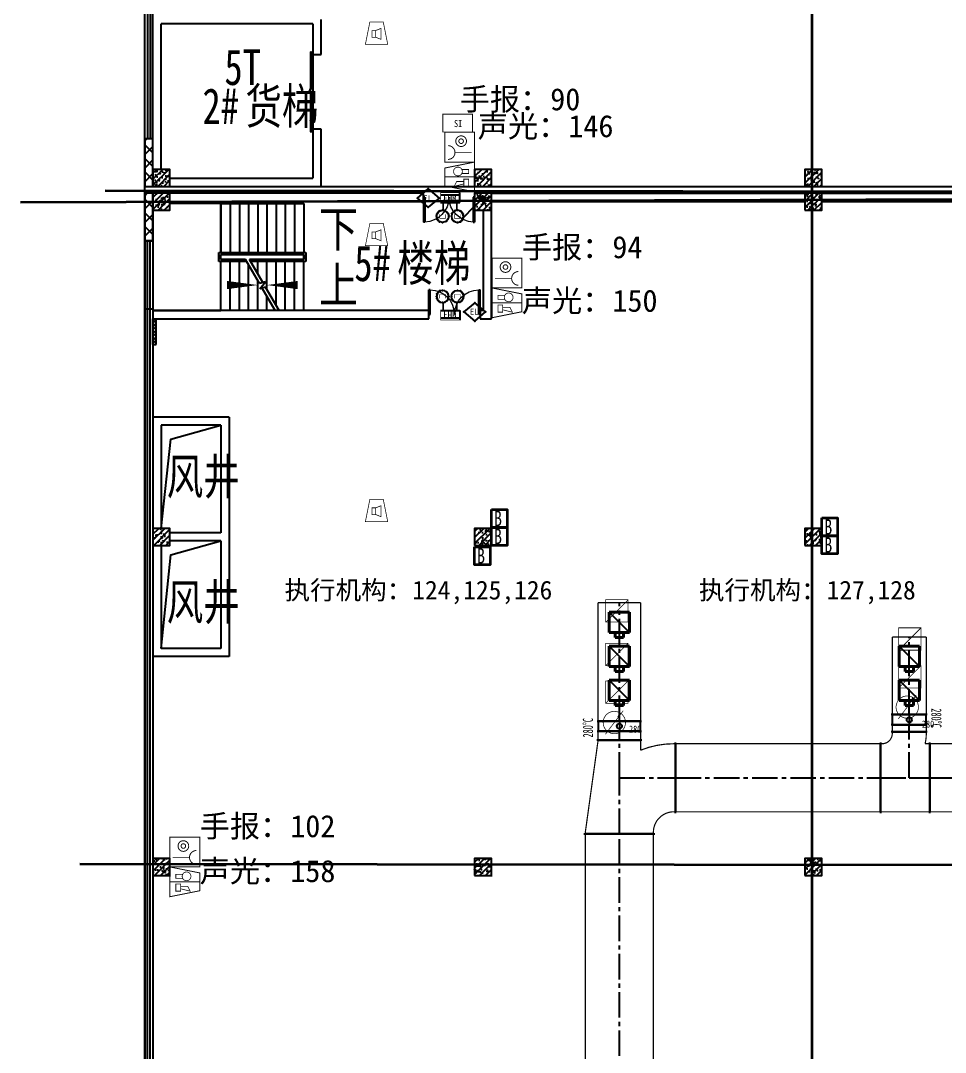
# Model space of a CAD drawing. Header units: millimetres. Extents: x -633009578 to 5705885, y -633235091 to 2571734.
# Drawn here: x 3530833 to 3558003, y 1898451 to 1928770 of the extents above; entities that cross this region are included whole.
import ezdxf
from ezdxf.enums import TextEntityAlignment as Align

# ---------------------------------------------------------------- set-up
doc = ezdxf.new("R2010")
doc.units = ezdxf.units.MM
doc.header["$LTSCALE"] = 1000
doc.header["$MEASUREMENT"] = 0
doc.linetypes.add('CENTER2', pattern=[1.125, 0.75, -0.125, 0.125, -0.125])
doc.layers.get('0').update_dxf_attribs({"color": 9})
for name, color, linetype in [('000000000000电气', 7, 'Continuous'), ('A-COLUM(柱)', 255, 'Continuous'), ('A-DOOR(门）', 4, 'Continuous'), ('A-F-AREA(计算)', 5, 'Continuous'), ('A-FLOR(看线)', 8, 'Continuous'), ('A-HATH(填充)', 8, 'Continuous'), ('A-OTHER(其它)', 192, 'Continuous'), ('A-STAR(楼梯)', 51, 'Continuous'), ('A-TEXT(房间)', 243, 'Continuous'), ('A-WALL(墙)', 255, 'Continuous'), ('A-WINDOW（窗）', 4, 'Continuous'), ('DIM_SYMB', 3, 'Continuous'), ('DUCT-排烟中心线', 5, 'CENTER2'), ('DUCT-排烟法兰', 4, 'Continuous'), ('DUCT-排烟管', 2, 'Continuous'), ('DUCT-排烟管端线', 4, 'Continuous'), ('DUCT-排烟阀门', 7, 'Continuous'), ('DUCT-排风风口', 7, 'Continuous'), ('HVAC-water Dim-SF', 241, 'Continuous'), ('PUB_TEXT', 7, 'Continuous'), ('TEL_TEXT', 7, 'Continuous'), ('WALL', 9, 'Continuous'), ('电-弱电平面-箭头', 3, 'Continuous'), ('设备-安防', 3, 'Continuous'), ('设备-消防', 3, 'Continuous')]:
    doc.layers.add(name, color=color, linetype=linetype)
doc.styles.add('_TCH', font='simhei.ttf', dxfattribs={"width": 0.75, "bigfont": 'hztxt.shx'})
doc.styles.add('_TCH_DIM', font='simhei.ttf', dxfattribs={"width": 0.8, "bigfont": 'hztxt.shx'})
doc.styles.add('_TEL_DIM', font='simhei.ttf', dxfattribs={"height": 3.5, "bigfont": 'HZTXT'})
doc.styles.add('_THVAC_DIM', font='simhei.ttf', dxfattribs={"width": 0.8, "height": 3.5, "bigfont": 'HZTXT'})
doc.styles.add('IDQSTYLE', font='simhei.ttf', dxfattribs={"width": 0.707, "bigfont": 'hztxt.shx'})
doc.styles.add('SF', font='simhei.ttf', dxfattribs={"width": 0.75, "bigfont": '@@@hztxt.shx'})
doc.styles.get("Standard").update_dxf_attribs({"font": 'simhei.ttf', "bigfont": 'hztxt.shx'})
doc.styles.add('宋', font='simhei.ttf', dxfattribs={"width": 0.8})
doc.styles.add('宋体', font='simhei.ttf')
pattern_1 = [(45, (1102421.475196039, 677977.5160347573), (-200.0002033111466, 200.0002033111467), []), (135, (1102421.475196039, 677977.5160347573), (-200.0002033111467, -200.0002033111466), [])]

# ---------------------------------------------------------------- blocks, each defined once
blk = doc.blocks.new('HC001303')
at = {"color": 0, "linetype": 'Continuous'}
blk.add_line((1.147673841419251, 1.538953517481514), (1.735401947549264, 2.599742189978989), dxfattribs=at)
at = {"color": 0, "linetype": 'Continuous', "const_width": 0.2}
blk.add_lwpolyline([(2.673745217742495e-14, -3.125, 0.1989123673796571), (2.209708691207992, -2.209708691207937, 0.1989123673796571), (3.125000000000028, -4.323120637516818e-16, 0.1989123673796568), (2.209708691207993, 2.209708691207993, 0.1989123673796569), (2.841876514387939e-14, 3.125, 0.1989123673796569), (-2.209708691207936, 2.209708691207994, 0.1989123673796568), (-3.124999999999972, 2.10353517373855e-15, 0.1989123673796572), (-2.209708691207937, -2.209708691207936, 0.1989123673796571)], format="xyb", close=True, dxfattribs=at)
blk.add_lwpolyline([(-2.500110713345594, -3.281016827298258), (2.47847216535268, 3.297393019579605)], dxfattribs=at)
at = {"color": 0, "style": 'IDQSTYLE', "width": 0.7}
for tag, p in [('280', (4.109408226946883, -2.854615367737885)), ('PSFHATT', (5.125000010000028, -3.281016827298258))]:
    blk.add_attdef(tag, p, '', height=2, dxfattribs=at)
blk = doc.blocks.new('HC001298')
at = {"color": 0, "linetype": 'Continuous', "const_width": 0.2}
blk.add_lwpolyline([(-3.125, 3.125), (3.125, 3.125), (3.125, -3.125), (-3.125, -3.125)], close=True, dxfattribs=at)
blk.add_lwpolyline([(-3.125, -3.125), (3.125, 3.125)], dxfattribs=at)
at = {"color": 0, "style": 'IDQSTYLE', "width": 0.7}
blk.add_attdef('PSFHATT', (5.125, -3.125), '', height=2.5, dxfattribs=at)
blk = doc.blocks.new('HC001213')
at = {"color": 0, "linetype": 'Continuous', "const_width": 0.2}
blk.add_lwpolyline([(-1.875, 3.125), (1.875, 3.125), (3.125, -3.125), (-3.125, -3.125)], close=True, dxfattribs=at)
for points in [[(-1.293653517016746, 0.7382802506738564), (-0.243653517016746, 0.7382802506738564), (-0.243653517016746, -1.136719749326144), (-1.293653517016746, -1.136719749326144), (-1.293653517016746, 0.7382802506738564)], [(-0.243653517016746, 0.7382802506738564), (1.231346482983254, 1.338280250673856), (1.231346482983254, -1.736719749326144), (-0.243653517016746, -1.136719749326144)]]:
    blk.add_lwpolyline(points, dxfattribs=at)
at = {"color": 0, "style": 'IDQSTYLE', "width": 0.7}
blk.add_attdef('PSFHATT', (5.125, -3.125), '', height=2.5, dxfattribs=at)
blk = doc.blocks.new('HC001212')
at = {"color": 0, "linetype": 'Continuous', "const_width": 0.2}
blk.add_lwpolyline([(-1.875, 3.125), (1.875, 3.125), (3.125, -3.125), (-3.125, -3.125)], close=True, dxfattribs=at)
at = {"color": 0, "linetype": 'Continuous'}
for points, const_width in [([(0, 3.125), (0, -3.125)], 0.2), ([(-1.459485991813081, -0.8805239327332393), (-1.95948599181308, 1.119476067266761), (-0.9594859918130805, 0.619476067266761), (-0.9594859918130805, -0.8805239327332393)], 0.16), ([(-1.959485991813081, -1.880523932733239), (-1.95948599181308, -0.8805239327332393), (-0.4594859918130805, -0.8805239327332393), (-0.4594859918130805, -1.880523932733239), (-1.959485991813081, -1.880523932733239)], 0.16), ([(0.7290485194275803, -0.380523932733239), (0.7290485194281489, -1.880523932733239), (1.569048519428149, -1.880523932733239), (1.569048519430491, -0.380523932733239)], 0.16)]:
    blk.add_lwpolyline(points, dxfattribs=dict(at, const_width=const_width))
at = {"color": 0, "linetype": 'Continuous', "const_width": 0.16}
blk.add_lwpolyline([(1.799048519428144, -0.2905239327332435, 0.1989123673796631), (2.068287334970649, 0.3594760672667566, 0.1989123673796631), (1.799048519428145, 1.009476067266757, 0.1989123673796404), (1.149048519428189, 1.278714882809276, 0.1989123673796654), (0.4990485194281443, 1.009476067266757, 0.198912367379653), (0.2298097038856248, 0.3594760672667572, 0.1989123673796529), (0.4990485194281444, -0.2905239327332433, 0.1989123673796571), (1.14904851942816, -0.5597627482757622, 0.1989123673796488)], format="xyb", close=True, dxfattribs=at)
at = {"color": 0, "style": 'IDQSTYLE', "width": 0.7}
blk.add_attdef('PSFHATT', (5.125, -3.125), '', height=2.5, dxfattribs=at)
blk = doc.blocks.new('HC001208')
at = {"color": 0, "linetype": 'Continuous', "const_width": 0.2}
blk.add_lwpolyline([(-3.125, 3.125), (3.125, 3.125), (3.125, -3.125), (-3.125, -3.125)], close=True, dxfattribs=at)
blk.add_lwpolyline([(-2.560875308812533, 2.421549273106315, 0.198912367379651), (-2.13910907372117, 1.40331550819771, 0.1989123673796632), (-1.120875308812534, 0.9815492731063138, 0.1989123673796561), (-0.1026415439039181, 1.403315508197666, 0.1989123673796525), (0.3191246911874668, 2.421549273106313)], format="xyb", dxfattribs=at)
at = {"color": 0, "linetype": 'Continuous', "const_width": 0.128}
blk.add_lwpolyline([(-1.120875308812544, 0.9815492731063138), (-1.120875308812535, -2.518826738720627)], dxfattribs=at)
at = {"color": 0, "linetype": 'Continuous', "const_width": 0.2}
for points in [[(2.383210274305692, -0.3093507400644881, 0.9999999999999997), (0.1432102743056918, -0.3093507400644877, 0.9999999999999999)], [(0.7832102743056915, -0.3093507400644884, 0.9999999999999994), (1.743210274305692, -0.3093507400644881, 0.9999999999999994)]]:
    blk.add_lwpolyline(points, format="xyb", close=True, dxfattribs=at)
at = {"color": 0, "style": 'IDQSTYLE', "width": 0.7}
blk.add_attdef('PSFHATT', (5.125, -3.125), '', height=2.5, dxfattribs=at)
blk = doc.blocks.new('HC001180')
at = {"color": 0, "linetype": 'Continuous', "const_width": 0.2}
blk.add_lwpolyline([(-3.125, 1.875000000000028), (3.125, 1.875000000000028), (3.125, -1.874999999999972), (-3.125, -1.874999999999972)], close=True, dxfattribs=at)
at = {"color": 0, "style": 'IDQSTYLE', "width": 0.7}
for tag, p in [('SI', (-0.7698887372055268, -0.8480397754184743)), ('PSFHATT', (5.125, -1.874999999999972))]:
    blk.add_attdef(tag, p, '', height=1.5, dxfattribs=at)
blk = doc.blocks.new('A$C18BE6784')
at = {"color": 3}
for p, q in [((9.966180517105386, 207.7662279362848), (523.9618938427884, 207.7662279362848)), ((9.966180517105386, 10.07556907826802), (523.9618938427884, 10.07556907826802)), ((523.9618938427884, 10.07556907826802), (523.9618938427884, 267.0734257409931))]:
    blk.add_line(p, q, dxfattribs=at)
at = {"color": 3, "const_width": 19.76906588580314}
blk.add_lwpolyline([(9.966180517105386, 267.0734257409931), (9.966180517105386, 10.07556907826802), (523.9618938427884, 10.07556907826802), (523.9618938427884, 267.0734257409931), (9.966180517105386, 267.0734257409931), (9.966180517105386, 10.07556907826802)], dxfattribs=at)
at = {"layer": 'TEL_TEXT', "style": '宋'}
blk.add_text('FHM', height=174.3631611127561, dxfattribs=at).set_placement((76.73028432228602, 37.78400701103965))
blk = doc.blocks.new('$equip_U$00000071(蒋轩)')
at = {"const_width": 0.040000000000008}
blk.add_lwpolyline([(-0.5, 0, -1), (0.5, 0, -1), (-0.5, 0, -1.4631756610552)], format="xyb", dxfattribs=at)
at = {"linetype": 'Continuous', "const_width": 0.041666666666675}
for points in [[(-0.25, -0.1666666666715173), (-0.25, 0.1666666666715173)], [(0.25, -0.1666666666715173), (0.25, 0.1666666666715173)], [(-0.25, -0.1666666666715173), (0.25, -0.1666666666715173)]]:
    blk.add_lwpolyline(points, dxfattribs=at)
blk.add_circle((0, 0), 0.5000000000001146)
blk.add_point((0, -0.5))
at = {"color": 7, "style": '_TEL_DIM', "flags": 1}
for tag in ['REMARK', 'A']:
    blk.add_attdef(tag, text='', height=1.666666666667e-05, dxfattribs=at).set_placement((0, 0), align=Align.MIDDLE_CENTER)
blk = doc.blocks.new('$equip_U$00000073(LR-JS03)')
at = {"xscale": 1.008, "yscale": 1.008, "zscale": 1.008}
blk.add_blockref('$equip_U$00000071(蒋轩)', (0, 0), dxfattribs=at)
at = {"color": 7, "style": '_TEL_DIM', "flags": 1}
for tag in ['REMARK', 'A']:
    blk.add_attdef(tag, text='', height=2e-05, dxfattribs=at).set_placement((0, 0), align=Align.MIDDLE_CENTER)
blk = doc.blocks.new('$equip_U$00000082(LR-JS03)')
blk.add_blockref('$equip_U$00000073(LR-JS03)', (0, 0))
at = {"color": 7, "style": '_TEL_DIM', "flags": 1}
for tag in ['REMARK', 'A']:
    blk.add_attdef(tag, text='', height=2e-05, dxfattribs=at).set_placement((0, 0), align=Align.MIDDLE_CENTER)
blk = doc.blocks.new('$equip_U$00000090(LR-JS03)')
for p in [(-0.5040000000153668, 0), (0, 0.5040000000008149), (0.5039999999571592, 0), (0, -0.5040000000008149)]:
    blk.add_point(p)
blk.add_blockref('$equip_U$00000082(LR-JS03)', (0, 0))
at = {"color": 7, "style": '_TEL_DIM', "flags": 1}
for tag in ['REMARK', 'A']:
    blk.add_attdef(tag, text='', height=2e-05, dxfattribs=at).set_placement((0, 0), align=Align.MIDDLE_CENTER)
blk = doc.blocks.new('$equip_U$00000099(LR-JS03)')
at = {"linetype": 'Continuous', "ltscale": 0.7, "xscale": 0.6, "yscale": 0.6, "zscale": 0.6}
blk.add_blockref('$equip_U$00000090(LR-JS03)', (0, 0), dxfattribs=at)
at = {"color": 7, "linetype": 'Continuous', "style": '_TEL_DIM', "flags": 1}
for tag in ['REMARK', 'A']:
    blk.add_attdef(tag, text='', height=2e-05, dxfattribs=at).set_placement((0, 0), align=Align.MIDDLE_CENTER)
blk = doc.blocks.new('$equip_U$00000101(LR-JS03)')
at = {"linetype": 'Continuous', "ltscale": 0.7}
for p in [(-0.3023999999277294, 0), (-0.2900179410353303, 0.1034561744891107), (-0.2358388293068856, 0.1892770628328435), (-0.1658388294745237, 0.2592770627816208), (-0.1194070677738637, 0.277826766425278), (0, 0.302399999985937), (0.1048157138284296, 0.2836537081166171), (0.2132320802193135, 0.2144244387745857), (0.2832320802845061, 0.1444244387676008), (0.30240000016056, 0), (-0.2917371464427561, -0.1356171146035194), (-0.2217371466103941, -0.2056171146105044), (-0.1517371465452015, -0.2756171146174893), (0, -0.3024000000441447), (0.1854639847297221, -0.2388490536250174), (0.2639371012337506, -0.1475905369734392)]:
    blk.add_point(p, dxfattribs=at)
blk.add_blockref('$equip_U$00000099(LR-JS03)', (0, 0), dxfattribs=at)
at = {"color": 7, "linetype": 'Continuous', "style": '_TEL_DIM', "flags": 1}
for tag in ['REMARK', 'A']:
    blk.add_attdef(tag, text='', height=2e-05, dxfattribs=at).set_placement((0, 0), align=Align.MIDDLE_CENTER)
blk = doc.blocks.new('$equip_U$00000102(LR-JS03)')
for p in [(-0.3931199999933597, 0), (0, 0.3931199999997261), (0.3931200000224635, 0), (0, -0.3931200000006356)]:
    blk.add_point(p)
at = {"xscale": 1.3, "yscale": 1.3, "zscale": 1.3}
blk.add_blockref('$equip_U$00000101(LR-JS03)', (0, 0), dxfattribs=at)
at = {"color": 7, "style": '_TEL_DIM', "flags": 1}
for tag in ['REMARK', 'A']:
    blk.add_attdef(tag, text='', height=2e-05, dxfattribs=at).set_placement((0, 0), align=Align.MIDDLE_CENTER)
blk = doc.blocks.new('FHHHM')
at = {"layer": '设备-消防', "const_width": 35.58431859444}
for points in [[(-400.2762537132949, -420.9812156084226), (-400.2762537132949, -229.5319353532395)], [(-75.17435393342748, -420.9812156084226), (-75.17435393342748, -229.5319353532395)]]:
    blk.add_lwpolyline(points, dxfattribs=at)
at = {"layer": '设备-消防'}
for name, p, xscale, yscale, zscale in [('A$C18BE6784', (-471.5657044585096, -240.3660831669113), 0.9, 0.9, 0.9), ('$equip_U$00000102(LR-JS03)', (-414.3943202504888, -564.8034442435601), 367.6065970498603, 367.6065970498603, 367.6065970498603)]:
    blk.add_blockref(name, p, dxfattribs=dict(at, xscale=xscale, yscale=yscale, zscale=zscale))
at = {"layer": '设备-消防', "xscale": -367.6065970498603, "yscale": 367.606597049965, "zscale": 367.6065970500075, "rotation": 359.9999999999998}
blk.add_blockref('$equip_U$00000102(LR-JS03)', (-61.05628739541862, -564.8034442435601), dxfattribs=at)
blk = doc.blocks.new('*X126')
at = {"color": 0, "linetype": 'Continuous'}
for p, q in [((192.590110055903, 446.7242872143482), (193.9264208598343, 448.0605980182795)), ((192.6512440212146, 447.2096852483717), (193.4410228258108, 447.9994640529679)), ((192.666080612941, 446.3759937026742), (194.2747143715083, 447.9846274612416)), ((192.8122309321682, 446.0978799531896), (194.552828120993, 447.8384771420143)), ((193.0126674313866, 445.874052383696), (194.7766556904866, 447.6380406427959)), ((193.2651240367983, 445.7022449203958), (194.9484631537868, 447.3855840373842)), ((193.5780466605768, 445.5909034754624), (195.0598045987202, 447.0726614136058)), ((193.9838870800477, 445.5724798262212), (195.0782282479613, 446.6668209941349))]:
    blk.add_line(p, q, dxfattribs=at)
blk = doc.blocks.new('HC001447')
at = {"color": 0, "linetype": 'Continuous'}
blk.add_line((-5.469508829517324, -5.531426259851287), (-2.364015929042509, -2.356448738054951), dxfattribs=at)
blk.add_lwpolyline([(-2.364015929042509, -2.356448738054951, 0.8, 0, 0), (-0.4121164681388194, -0.4698776614111466, 0, 0, 0)], format="xyseb", dxfattribs=at)
blk.add_circle((0, 0), 0.625, dxfattribs=at)
at = {"color": 0, "linetype": 'Continuous', "xscale": 0.5, "yscale": 0.5, "zscale": 0.5}
blk.add_blockref('*X126', (-96.91845018383214, -223.4069038532592), dxfattribs=at)
at = {"color": 0, "style": 'IDQSTYLE', "width": 0.7}
blk.add_attdef('PSFHATT', (2.62500001, -5.531426259851287), '', height=2.5, dxfattribs=at)
blk = doc.blocks.new('$equip$00002474')
for p, q in [((-0.519992380955955, 1.000000338535756e-05), (7.619048119522631e-06, 0.4400100000020757)), ((7.619048119522631e-06, -0.4399899999989429), (-0.519992380955955, 1.000000338535756e-05)), ((7.619048119522631e-06, 0.4400100000020757), (0.5200076190521941, 1.000000338535756e-05)), ((0.5200076190521941, 1.000000338535756e-05), (7.619048119522631e-06, -0.4399899999989429))]:
    blk.add_line(p, q)
at = {"const_width": 0.04}
blk.add_lwpolyline([(7.619048119522631e-06, 0.4400100000020757), (-0.519992380955955, 1.000000338535756e-05), (7.619048119522631e-06, -0.4399899999989429), (0.5200076190521941, 1.000000338535756e-05), (7.619048119522631e-06, 0.4400100000020757), (-0.519992380955955, 1.000000338535756e-05)], dxfattribs=at)
for p in [(-0.519992380955955, 1.000000338535756e-05), (7.619048119522631e-06, 0.4400100000020757), (0.5200076190521941, 1.000000338535756e-05), (7.619048119522631e-06, -0.4399899999989429)]:
    blk.add_point(p)
at = {"color": 7, "style": '_TEL_DIM'}
blk.add_attdef('$TEXT$', text='', height=0.3, dxfattribs=at).set_placement((0.02805548798642121, 0.01213281898526475), align=Align.MIDDLE_CENTER)
at = {"color": 7, "style": '_TEL_DIM', "flags": 1}
blk.add_attdef('A', text='', height=2e-05, dxfattribs=at).set_placement((0, 0), align=Align.MIDDLE_CENTER)
blk = doc.blocks.new('$DorLib2D$00000002')
for p, q in [((-0.5, -5.684341886080802e-17), (-0.5000000000000007, 0.4875)), ((-0.4750000000000007, 0.4875), (-0.5000000000000007, 0.4875)), ((-0.475, -2.842170943040401e-17), (-0.4750000000000007, 0.4875)), ((0.475, -2.842170943040401e-17), (0.4750000000000007, 0.4875)), ((0.4750000000000007, 0.4875), (0.5000000000000007, 0.4875)), ((0.5, -5.684341886080802e-17), (0.5000000000000007, 0.4875)), ((-0.5, -5.684341886080802e-17), (-0.475, -2.842170943040401e-17)), ((0.5, -5.684341886080802e-17), (0.475, -2.842170943040401e-17))]:
    blk.add_line(p, q)
at = {"lineweight": 13}
for centre, start, end in [((-0.4875, -4.263256414560601e-17), 0, 88.53071641864632), ((0.4875, -4.263256414560601e-17), 91.4692835813537, 180)]:
    blk.add_arc(centre, 0.4875, start, end, dxfattribs=at)
blk = doc.blocks.new('$DORLIB2D$00000127')
at = {"color": 0}
for points in [[(-0.5333333333328483, 0.7948983154366971), (-0.5333333333328483, 0.690405644187237)], [(-0.03333333333284827, 0.7948983154366971), (-0.5333333333328483, 0.7948983154366971)], [(-0.03333333333284827, 0.690405644187237), (-0.5333333333328483, 0.690405644187237)], [(-0.03333333333284827, 0.7948983154366971), (-0.03333333333284827, 0.690405644187237)], [(0.5333333333328483, 0.7948983154366971), (0.03333333333284827, 0.7948983154366971)], [(0.03333333333284827, 0.7948983154366971), (0.03333333333284827, 0.690405644187237)], [(0.5333333333328483, 0.690405644187237), (0.03333333333284827, 0.690405644187237)], [(0.5333333333328483, 0.7948983154366971), (0.5333333333328483, 0.690405644187237)], [(0.5, 0.4999999999999858), (-0.5, 0.4999999999999858)]]:
    blk.add_lwpolyline(points, dxfattribs=at)
blk = doc.blocks.new('$TCHSYS$WIN2D')
for p, q in [((-0.5, 0.5), (0.5, 0.5)), ((-0.5, 0.5), (-0.4999999999999999, -0.5)), ((0.5, 0.1666666666666666), (-0.5, 0.1666666666666666)), ((0.5, -0.1666666666666667), (-0.5, -0.1666666666666667)), ((-0.4999999999999999, -0.5), (0.5, -0.5))]:
    blk.add_line(p, q)
blk = doc.blocks.new('_FZH')
h = blk.add_hatch()
h.set_pattern_fill('钢筋混凝土', color=256, scale=0.1, style=0)
h.set_pattern_definition([(45, (0, 0), (-0.1767766952966369, 0.1767766952966369), []), (50, (0, 0), (0.7172601826007535, -0.06275213498259512), [0.07500000000000001, -0.8250000000000001]), (355, (0, 0), (-0.138751333613, 0.7521921337000119), [0.06, -0.66]), (100.4514, (0.05977168000000001, -0.00522934), (0.5785093817140216, 0.6894395420609536), [0.06374019, -0.701142112]), (46.1842, (0, 0.2), (1.067241048625645, -0.1655190143290181), [0.1125, -1.2375]), (96.6356, (0.088936745, 0.186206693), (0.9346627055487033, 0.9741178709004418), [0.095610288, -1.051713]), (351.1842, (0, 0.2), (0.9346619451336272, 0.9741186009253247), [0.09000000000000001, -0.9900000000000001]), (21, (0.1, 0.15), (0.5969070521184617, -0.4026188906653388), [0.07500000000000001, -0.8250000000000001]), (326, (0.1, 0.15), (0.2433153319215824, 0.7251500450468529), [0.06, -0.66]), (71.4514, (0.149742233, 0.116448394), (0.84022262858149, 0.3225304967099524), [0.06374019, -0.701142112]), (37.50000000000001, (0, 0), (0.01215985531729062, 0.3328938538313115), [0, -0.652, 0, -0.67, 0, -0.6625000000000001]), (7.499999999999999, (0, 0), (0.2630695374421486, 0.3944117118823603), [0, -0.382, 0, -0.637, 0, -0.2525]), (-32.5, (-0.223, 0), (0.533822436172409, -0.02255487173437976), [0, -0.25, 0, -0.78, 0, -1.035]), (-42.5, (-0.323, 0), (0.5831861693423862, 0.1001049823323177), [0, -0.325, 0, -0.518, 0, -0.735])])
h.paths.add_polyline_path([(-0.5, -0.5), (0.5, -0.5), (0.5, 0.5), (-0.5, 0.5)])
blk.add_lwpolyline([(-0.5, -0.5), (0.5, -0.5), (0.5, 0.5), (-0.5, 0.5)], close=True)
blk = doc.blocks.new('00000594Cent')
at = {"lineweight": -2}
blk.add_line((-218.75, 1.4210854715202e-14), (218.75, 1.4210854715202e-14), dxfattribs=at)
at = {"color": 0, "linetype": 'ByBlock', "lineweight": -2}
blk.add_circle((0, 1.4210854715202e-14), 125, dxfattribs=at)
blk = doc.blocks.new('00000594Body')
at = {"color": 0, "linetype": 'ByBlock', "lineweight": -2}
for p, q in [((-250, -500), (-249.9999999999964, 500)), ((250, 500), (-250, 500)), ((250, -500), (250.0000000000036, 500)), ((-250, -500), (250, -500))]:
    blk.add_line(p, q, dxfattribs=at)
blk = doc.blocks.new('$风口$00000116')
blk.add_line((-100, 100), (100, -100))
at = {"lineweight": 40}
for p, q in [((100, 100), (-100, 100)), ((-100, 100), (-100, -100)), ((100, -100), (100, 100)), ((-100, -100), (100, -100)), ((-41.83000000000175, -100), (-41.83000000000175, -148.9999999999982)), ((41.83000000000175, -148.9999999999982), (41.83000000000175, -100)), ((-41.83000000000175, -148.9999999999982), (41.83000000000175, -148.9999999999982))]:
    blk.add_line(p, q, dxfattribs=at)

msp = doc.modelspace()

# ---------------------------------------------------------------- hatches: boundary and pattern name
at = {"layer": 'A-HATH(填充)'}
h = msp.add_hatch(dxfattribs=at)
h.set_pattern_fill('多孔材料', color=256, scale=100, style=0)
h.set_pattern_definition(pattern_1)
h.paths.add_polyline_path([(3534719.994031749, 1923899.596922424), (3534719.994031745, 1925299.596922107), (3534479.994031744, 1925299.596922107), (3534479.994031749, 1923899.596922424)])
h = msp.add_hatch(dxfattribs=at)
h.set_pattern_fill('多孔材料', color=256, scale=100, style=0)
h.set_pattern_definition(pattern_1)
h.paths.add_polyline_path([(3534479.994031749, 1923699.596922424), (3534479.994031746, 1922299.596922615), (3534719.994031745, 1922299.596922615), (3534719.994031749, 1923699.596922424)])
h = msp.add_hatch(dxfattribs=at)
h.set_pattern_fill('多孔材料', color=256, scale=50, style=0)
h.set_pattern_definition([(45, (1102321.475196039, 677977.5160347573), (-100.0001016555733, 100.0001016555733), []), (135, (1102321.475196039, 677977.5160347573), (-100.0001016555733, -100.0001016555733), [])])
h.paths.add_polyline_path([(3534819.994032008, 1919249.596924868), (3534819.994031978, 1920009.596922242), (3534719.994031978, 1920009.596922238), (3534719.994032008, 1919249.596924864)])

# ---------------------------------------------------------------- linework, layer by layer
at = {"layer": '000000000000电气', "color": 2, "lineweight": 35}
for p, q in [((3554075.58762985, 1938617.363417629), (3554075.58762985, 1918768.732093124)), ((3533319.284266527, 1923774.749584926), (3612782.330225025, 1923699.596922914)), ((3554075.58762985, 1918768.732093124), (3554075.58762985, 1890429.664935876)), ((3532576.159779708, 1903991.853930826), (3609929.994031756, 1903899.596922424))]:
    msp.add_line(p, q, dxfattribs=at)
at = {"layer": '000000000000电气', "color": 4, "lineweight": 35}
msp.add_line((3530833.138081593, 1923436.432221346), (3617538.499395791, 1923699.596922871), dxfattribs=at)
at = {"layer": '000000000000电气', "color": 1, "lineweight": 35}
for points in [[(3544669.994031749, 1914406.281936179), (3545130.332057543, 1914406.281936179), (3545130.332057543, 1913877.939429302), (3544669.994031749, 1913877.939429302)], [(3554374.384539695, 1914155.204068095), (3554834.722565489, 1914155.204068095), (3554834.722565489, 1913626.861561217), (3554374.384539695, 1913626.861561217)], [(3544669.994031749, 1913877.939429302), (3545130.332057543, 1913877.939429302), (3545130.332057543, 1913349.596922424), (3544669.994031749, 1913349.596922424)], [(3554374.384539695, 1913626.861561217), (3554834.722565489, 1913626.861561217), (3554834.722565489, 1913098.51905434), (3554374.384539695, 1913098.51905434)], [(3544171.424717866, 1913306.589279608), (3544631.762743661, 1913306.589279608), (3544631.762743661, 1912778.246772731), (3544171.424717866, 1912778.246772731)]]:
    msp.add_lwpolyline(points, close=True, dxfattribs=at)
at = {"layer": 'A-F-AREA(计算)'}
msp.add_lwpolyline([(3534479.971570265, 1991839.59697076), (3668759.971570265, 1991839.59697076), (3668759.971570265, 1855759.59697076), (3534479.971570265, 1855759.59697076)], close=True, dxfattribs=at)
at = {"layer": 'A-FLOR(看线)'}
msp.add_lwpolyline([(3535219.994031749, 1923899.596922424), (3601519.994031749, 1923899.596922424)], dxfattribs=at)
at = {"layer": 'A-OTHER(其它)'}
for points in [[(3534959.994031688, 1913849.596922453), (3535245.924331985, 1916469.748718478), (3536719.994031774, 1916879.596922431)], [(3534959.994031697, 1910319.596922328), (3535245.924331528, 1913069.748718509), (3536719.994031317, 1913479.596922462)]]:
    msp.add_lwpolyline(points, dxfattribs=at)
at = {"layer": 'A-STAR(楼梯)'}
for p, q in [((3534719.994031915, 1923199.596922453), (3534719.994032023, 1920249.596922266)), ((3536719.994032023, 1923399.596922266), (3535219.994031977, 1923399.596922453)), ((3536719.994032023, 1923399.596922266), (3539149.994032023, 1923399.596922266)), ((3536719.994032023, 1923399.596922266), (3536719.994031977, 1921959.596922472)), ((3536719.994031699, 1921959.596922472), (3536719.994032023, 1923399.596922266)), ((3536989.994032023, 1923399.596922266), (3536989.994031977, 1921959.596922472)), ((3537259.994032023, 1923399.596922266), (3537259.994031977, 1921959.596922472)), ((3537529.994032023, 1923399.596922266), (3537529.994031977, 1921959.596922472)), ((3537799.994032023, 1923399.596922266), (3537799.994031977, 1921959.596922472)), ((3538069.994032023, 1923399.596922266), (3538069.994032302, 1921959.596922472)), ((3538339.994032023, 1923399.596922266), (3538339.994031977, 1921959.596922472)), ((3538609.994032023, 1923399.596922266), (3538609.994032302, 1921959.596922472)), ((3538879.994032023, 1923399.596922266), (3538879.994031977, 1921959.596922472)), ((3539149.994032023, 1923399.596922266), (3539149.994031977, 1921959.596922472)), ((3536659.99403207, 1921689.596922174), (3536659.99403207, 1921959.59692237)), ((3536659.99403207, 1921959.59692237), (3539209.99403207, 1921959.59692237)), ((3539209.99403207, 1921959.59692237), (3539209.99403207, 1921689.596922174)), ((3537478.887320137, 1921689.59692228), (3536659.99403207, 1921689.596922174)), ((3536719.994032023, 1921899.596922266), (3539149.994032023, 1921899.596922266)), ((3536719.99403207, 1921749.59692237), (3536719.99403207, 1921899.596922174)), ((3536719.99403207, 1921899.596922174), (3539149.99403207, 1921899.596922174)), ((3536719.994032069, 1921749.596922264), (3536719.99403189, 1921899.596926741)), ((3537444.24630402, 1921749.596922264), (3536719.994032023, 1921749.596922266)), ((3537444.24630402, 1921749.596922264), (3536719.99403207, 1921749.59692237)), ((3536719.994032023, 1920249.596922266), (3536719.994031977, 1921689.59692228)), ((3536719.994032023, 1920249.596922266), (3536719.994032069, 1921689.59692228)), ((3536989.994032023, 1920249.596922266), (3536989.994031977, 1921689.59692228)), ((3537259.994032023, 1920249.596922266), (3537259.994031977, 1921689.59692228)), ((3537850.05346215, 1921046.718304802), (3537444.246303447, 1921749.596922264)), ((3539149.994032023, 1921749.596922266), (3537559.716356889, 1921749.596922264)), ((3537950.05346232, 1921073.513224091), (3537559.716357065, 1921749.596922264)), ((3539149.99403207, 1921749.59692237), (3537559.716356889, 1921749.596922264)), ((3539209.99403207, 1921689.596922174), (3537594.357373041, 1921689.59692228)), ((3537799.994031969, 1921333.423781228), (3537799.994031977, 1921689.59692228)), ((3538069.994031982, 1920865.770062904), (3538069.994031977, 1921689.59692228)), ((3538339.994031994, 1920398.116344672), (3538339.994031977, 1921689.59692228)), ((3538609.994032023, 1920249.596922266), (3538609.994031977, 1921689.59692228)), ((3538879.994032023, 1920249.596922266), (3538879.994032302, 1921689.59692228)), ((3539149.99403207, 1921899.596922174), (3539149.99403207, 1921749.59692237)), ((3539149.994032023, 1921749.596922266), (3539149.994032023, 1921899.596922266)), ((3539149.994032023, 1920249.596922266), (3539149.994031977, 1921689.59692228)), ((3537529.994032023, 1920249.596922266), (3537529.994031964, 1921601.077500723)), ((3537799.994032023, 1920249.596922266), (3537799.994031976, 1921133.423782317)), ((3538030.453447483, 1921095.056337726), (3537850.05346215, 1921046.718304802)), ((3537857.561213116, 1920889.011396287), (3538030.453447483, 1921095.056337726)), ((3538029.912763645, 1920935.192856736), (3537857.561213116, 1920889.011396287)), ((3538310.271706792, 1920249.596922264), (3537929.912763442, 1920908.397937438)), ((3538425.741760827, 1920249.596922264), (3538029.912763645, 1920935.192856736)), ((3538069.994032023, 1920249.596922266), (3538069.994031988, 1920665.770063771)), ((3534719.994032023, 1920249.596922266), (3536719.994032023, 1920249.596922266)), ((3538310.271707202, 1920249.596922264), (3536719.994032023, 1920249.596922266)), ((3539149.994032023, 1920249.596922266), (3538425.741760471, 1920249.596922264))]:
    msp.add_line(p, q, dxfattribs=at)
at = {"layer": 'A-WALL(墙)'}
for p, q in [((3534719.994031809, 1924399.596922424), (3534719.994031809, 1928799.596922624)), ((3534959.994031809, 1924399.596922424), (3534959.994031882, 1928679.596922581)), ((3539419.994031998, 1928679.596922581), (3534959.994031882, 1928679.596922581)), ((3539419.994031998, 1928679.596922581), (3539419.994032074, 1927779.596922615)), ((3539659.994032, 1927779.596922615), (3539659.994032044, 1928799.596922624)), ((3539419.994032074, 1927779.596922615), (3539659.994032, 1927779.596922615)), ((3539659.994031976, 1925579.596923124), (3539419.994032074, 1925579.596923124)), ((3539419.994032074, 1925579.596923124), (3539419.994031999, 1924139.596922523)), ((3539659.99403199, 1923899.596922428), (3539659.994031976, 1925579.596923124)), ((3535219.994031977, 1924139.596922452), (3539419.994031999, 1924139.596922523)), ((3535219.994031976, 1923899.596922446), (3539659.99403199, 1923899.596922428)), ((3542669.994031996, 1923699.596922261), (3535219.994031749, 1923699.596922262)), ((3535219.994031749, 1923459.596922262), (3542669.994031996, 1923459.596922261)), ((3542669.994031996, 1923459.596922261), (3542669.994031996, 1923699.596922261)), ((3544669.994031977, 1923699.596922221), (3553869.994031977, 1923699.596922295)), ((3544669.994031619, 1923459.596922221), (3553869.994031977, 1923459.596922226)), ((3554369.994031977, 1923699.596922261), (3563069.994031977, 1923699.596922264)), ((3554369.994031977, 1923459.596922261), (3563069.994031977, 1923459.596922258)), ((3544429.99403162, 1920249.596922266), (3544429.994031585, 1923199.596922453)), ((3544669.994031619, 1920009.596922258), (3544669.994031714, 1923199.596922453)), ((3542829.994031488, 1920249.596922275), (3534719.994031976, 1920249.596922242)), ((3534719.994031976, 1920249.596922242), (3534719.994031976, 1920009.596922242)), ((3542829.994031488, 1920009.59692229), (3542829.994031488, 1920249.596922275)), ((3544429.99403162, 1920249.596922266), (3544329.994031488, 1920249.596922279)), ((3544329.994031488, 1920249.596922279), (3544329.994031489, 1920009.596922292)), ((3534719.994031976, 1920009.596922242), (3542829.994031488, 1920009.59692229)), ((3534719.994032008, 1919249.596924864), (3534719.994031978, 1920009.596922238)), ((3534719.994031978, 1920009.596922238), (3534819.994031978, 1920009.596922242)), ((3534819.994032008, 1919249.596924868), (3534819.994031978, 1920009.596922242)), ((3544329.994031489, 1920009.596922292), (3544669.994031619, 1920009.596922258)), ((3534719.994032008, 1919249.596924864), (3534819.994032008, 1919249.596924868)), ((3534719.994031736, 1917119.596922409), (3534719.994031795, 1913849.596922453)), ((3536959.994031768, 1917119.596922409), (3534719.994031736, 1917119.596922409)), ((3536959.994031768, 1917119.596922409), (3536959.994031749, 1913599.596922446)), ((3534959.994031738, 1916879.596922413), (3534959.994031664, 1913849.596922453)), ((3536719.994031766, 1916879.596922412), (3534959.994031738, 1916879.596922413)), ((3536719.994031766, 1916879.596922412), (3536719.994031767, 1913719.596922409)), ((3536719.994031767, 1913719.596922409), (3535219.994031977, 1913719.596922498)), ((3536719.994031758, 1913479.596922411), (3535219.994031977, 1913479.596922255)), ((3536719.994031758, 1913479.596922411), (3536719.994031758, 1910319.596922339)), ((3536959.994031749, 1913599.596922446), (3536959.994031756, 1910079.596922342)), ((3534719.994031643, 1913349.596922453), (3534719.994031727, 1910079.596922342)), ((3534959.994031796, 1913349.596922453), (3534959.994031727, 1910319.596922339)), ((3536719.994031758, 1910319.596922339), (3534959.994031727, 1910319.596922339)), ((3536959.994031756, 1910079.596922342), (3534719.994031727, 1910079.596922342))]:
    msp.add_line(p, q, dxfattribs=at)
at = {"layer": 'A-WINDOW（窗）'}
msp.add_line((3534479.994033978, 1920299.596922107), (3534719.994034251, 1920299.596922374), dxfattribs=at)
at = {"layer": 'DIM_SYMB'}
for points in [[(3539284.994032023, 1922649.596922266, 0, 0, 0), (3535719.994032023, 1922649.596922266, 0, 0, 0), (3535719.994032023, 1920999.596922266, 0, 0, 0), (3537799.994032023, 1920999.596922266, 0, 240.0000000000001, 0), (3536899.994032023, 1920999.596922266, 0, 0, 0)], [(3539284.994032023, 1920999.596922266, 0, 0, 0), (3538069.994032023, 1920999.596922266, 0, 240.0000000000001, 0), (3538969.994032023, 1920999.596922266, 0, 0, 0)]]:
    msp.add_lwpolyline(points, format="xyseb", dxfattribs=at)
at = {"layer": 'DUCT-排烟中心线', "color": 8}
for p, q in [((3548424.504886326, 1908187.515021285), (3548424.504886326, 1911667.517224782)), ((3556943.351136763, 1908376.467931175), (3556943.351136763, 1910657.628103292)), ((3556943.351136763, 1907870.403382964), (3556943.351136763, 1908076.067931174)), ((3548424.504886326, 1907620.403382964), (3548424.504886326, 1907887.115021285)), ((3556943.351136763, 1906520.203382964), (3556943.351136763, 1907870.203382964)), ((3548424.504886326, 1906520.203382964), (3548424.504886326, 1907620.203382964)), ((3548424.504886326, 1904870.203382964), (3548424.504886326, 1906520.203382964)), ((3548424.504886326, 1906520.203382964), (3550074.504886326, 1906520.203382964)), ((3550074.704886326, 1906520.203382964), (3556093.151136764, 1906520.203382964)), ((3556093.351136763, 1906520.203382964), (3556943.351136763, 1906520.203382964)), ((3556943.351136763, 1906520.203382964), (3557543.351136763, 1906520.203382964)), ((3557543.551136763, 1906520.203382964), (3566455.205830137, 1906520.203382964)), ((3548424.504886326, 1888220.403382964), (3548424.504886326, 1904870.003382965))]:
    msp.add_line(p, q, dxfattribs=at)
at = {"layer": 'DUCT-排烟法兰', "color": 8}
for p, q in [((3557473.351136763, 1908376.367931175), (3556413.351136763, 1908376.367931175)), ((3547769.504886326, 1908187.415021285), (3549079.504886326, 1908187.415021285)), ((3557473.351136763, 1908076.167931174), (3556413.351136763, 1908076.167931174)), ((3547769.504886326, 1907887.215021285), (3549079.504886326, 1907887.215021285)), ((3557473.351136763, 1907870.303382965), (3556413.351136763, 1907870.303382965)), ((3549089.504886326, 1907620.303382965), (3547759.504886326, 1907620.303382965)), ((3550074.604886326, 1905480.203382964), (3550074.604886326, 1907560.203382964)), ((3556093.251136763, 1907560.203382964), (3556093.251136763, 1905480.203382964)), ((3557543.451136764, 1905480.203382964), (3557543.451136764, 1907560.203382964)), ((3547384.504886326, 1904870.103382964), (3549464.504886326, 1904870.103382964))]:
    msp.add_line(p, q, dxfattribs=at)
at = {"layer": 'DUCT-排烟管', "color": 8, "const_width": 35}
for points in [[(3549049.504886326, 1911667.517224782), (3547799.504886326, 1911667.517224782)], [(3547799.504886326, 1911667.517224782), (3547799.504886326, 1908187.515021285)], [(3549049.504886326, 1908187.515021285), (3549049.504886326, 1911667.517224782)], [(3557443.351136763, 1910657.628103292), (3556443.351136763, 1910657.628103292)], [(3556443.351136763, 1910657.628103292), (3556443.351136763, 1908376.467931175)], [(3557443.351136763, 1908376.467931175), (3557443.351136763, 1910657.628103292)], [(3556443.351136763, 1908076.267931174), (3556443.351136763, 1908376.267931174)], [(3557443.351136763, 1908376.267931174), (3557443.351136763, 1908076.267931174)], [(3547799.504886326, 1907887.315021285), (3547799.504886326, 1908187.315021285)], [(3549049.504886326, 1908187.315021285), (3549049.504886326, 1907887.315021285)], [(3556443.351136763, 1908076.067931174), (3556443.351136763, 1907870.403382964)], [(3557443.351136763, 1907870.403382964), (3557443.351136763, 1908076.067931174)], [(3547799.504886326, 1907887.115021285), (3547799.504886326, 1907620.403382964)], [(3549049.504886326, 1907620.403382964), (3549049.504886326, 1907887.115021285)], [(3556443.351136763, 1907820.203382964), (3556443.351136763, 1907870.203382964)], [(3557443.351136763, 1907870.203382964), (3557443.351136763, 1907820.203382964)], [(3547799.504886326, 1907620.203382964), (3547424.504886326, 1904920.203382964)], [(3549049.504886326, 1907330.467891271), (3549049.504886326, 1907620.203382964)], [(3550074.504886326, 1907520.203382964), (3550024.504886326, 1907520.203382964)], [(3556093.151136764, 1907520.203382964), (3550074.704886326, 1907520.203382964)], [(3556093.351136763, 1907520.203382964), (3556143.351136763, 1907520.203382964)], [(3557408.262200831, 1907520.203382964), (3557543.351136763, 1907520.203382964)], [(3566455.205830137, 1907520.203382964), (3557543.551136763, 1907520.203382964)], [(3550024.504886326, 1905520.203382964), (3550074.504886326, 1905520.203382964)], [(3550074.704886326, 1905520.203382964), (3556093.151136764, 1905520.203382964)], [(3556143.351136763, 1905520.203382964), (3556093.351136763, 1905520.203382964)], [(3557543.351136763, 1905520.203382964), (3556143.351136763, 1905520.203382964)], [(3557543.551136763, 1905520.203382964), (3566455.205830137, 1905520.203382964)], [(3547424.504886326, 1904920.203382964), (3547424.504886326, 1904870.203382964)], [(3547424.504886326, 1904870.003382965), (3547424.504886326, 1888220.403382964)], [(3549424.504886326, 1904870.203382964), (3549424.504886326, 1904920.203382964)], [(3549424.504886326, 1888220.403382964), (3549424.504886326, 1904870.003382965)]]:
    msp.add_lwpolyline(points, dxfattribs=at)
for points in [[(3556143.351136763, 1907520.203382964, 0.414213562373095), (3556443.351136763, 1907820.203382964)], [(3557408.262200831, 1907520.203382964, 0.05828290405839139), (3557443.351136763, 1907820.203382964)], [(3550024.504886326, 1907520.203382964, 0.09639611762904207), (3549049.504886326, 1907330.467891271)], [(3550024.504886326, 1905520.203382964, 0.4142135623733224), (3549424.504886326, 1904920.203382964)]]:
    msp.add_lwpolyline(points, format="xyb", dxfattribs=at)
at = {"layer": 'DUCT-排烟管端线', "color": 8}
for p, q in [((3556443.351136763, 1908376.467931175), (3557443.351136763, 1908376.467931175)), ((3557443.351136763, 1908376.267931174), (3556443.351136763, 1908376.267931174)), ((3547799.504886326, 1908187.515021285), (3549049.504886326, 1908187.515021285)), ((3549049.504886326, 1908187.315021285), (3547799.504886326, 1908187.315021285)), ((3557443.351136763, 1908076.267931174), (3556443.351136763, 1908076.267931174)), ((3557443.351136763, 1908076.067931174), (3556443.351136763, 1908076.067931174)), ((3549049.504886326, 1907887.315021285), (3547799.504886326, 1907887.315021285)), ((3549049.504886326, 1907887.115021285), (3547799.504886326, 1907887.115021285)), ((3556443.351136763, 1907870.403382964), (3557443.351136763, 1907870.403382964)), ((3556443.351136763, 1907870.203382964), (3557443.351136763, 1907870.203382964)), ((3547799.504886326, 1907620.403382964), (3549049.504886326, 1907620.403382964)), ((3549049.504886326, 1907620.203382964), (3547799.504886326, 1907620.203382964)), ((3550074.504886326, 1905520.203382964), (3550074.504886326, 1907520.203382964)), ((3550074.704886326, 1907520.203382964), (3550074.704886326, 1905520.203382964)), ((3556093.151136764, 1905520.203382964), (3556093.151136764, 1907520.203382964)), ((3556093.351136763, 1905520.203382964), (3556093.351136763, 1907520.203382964)), ((3557543.351136763, 1907520.203382964), (3557543.351136763, 1905520.203382964)), ((3557543.551136763, 1907520.203382964), (3557543.551136763, 1905520.203382964)), ((3547424.504886326, 1904870.203382964), (3549424.504886326, 1904870.203382964)), ((3549424.504886326, 1904870.003382965), (3547424.504886326, 1904870.003382965))]:
    msp.add_line(p, q, dxfattribs=at)
at = {"layer": 'WALL'}
for p, q in [((3534719.994031745, 1925299.596922107), (3534479.994031744, 1925299.596922107)), ((3534479.994031744, 1925299.596922107), (3534479.994031749, 1923899.596922424)), ((3534719.994031749, 1923899.596922424), (3534719.994031745, 1925299.596922107)), ((3534479.994031749, 1923899.596922424), (3534719.994031749, 1923899.596922424)), ((3534479.994031749, 1923699.596922424), (3534479.994031746, 1922299.596922615)), ((3534719.994031749, 1923699.596922424), (3534479.994031749, 1923699.596922424)), ((3534719.994031745, 1922299.596922615), (3534719.994031749, 1923699.596922424)), ((3534479.994031746, 1922299.596922615), (3534719.994031745, 1922299.596922615))]:
    msp.add_line(p, q, dxfattribs=at)

# ---------------------------------------------------------------- block references
at = {"layer": '000000000000电气', "color": 3, "xscale": 1.2285, "yscale": 1.2285, "zscale": 1.2285}
msp.add_blockref('FHHHM', (3543741.489279788, 1923712.957267938), dxfattribs=at)
at = {"layer": '000000000000电气', "color": 3, "xscale": -1.2285, "yscale": 1.2285, "zscale": 1.2285, "rotation": 180}
msp.add_blockref('FHHHM', (3543741.489279788, 1919970.542732062), dxfattribs=at)
at = {"layer": 'A-COLUM(柱)', "xscale": 500, "yscale": 500, "zscale": 500}
for p in [(3534969.994031749, 1924149.596922424), (3544419.994031749, 1924149.596922424), (3554119.994031749, 1924149.596922424), (3534969.994031749, 1923449.596922424), (3544419.994031749, 1923449.596922424), (3554119.994031749, 1923449.596922424), (3534969.994031749, 1913599.596922424), (3544419.994031749, 1913599.596922424), (3554119.994031749, 1913599.596922424), (3534969.994031749, 1903899.596922424), (3544419.994031749, 1903899.596922424), (3554119.994031749, 1903899.596922424)]:
    msp.add_blockref('_FZH', p, dxfattribs=at)
at = {"layer": 'A-DOOR(门）'}
for name, p, xscale, yscale, zscale, rotation in [('$DORLIB2D$00000127', (3539539.994032044, 1926679.596922761), 2200, 240, 2200, 90.00000000000557), ('$DorLib2D$00000002', (3543419.994032004, 1923579.596922262), -1500, 1500, 1500, 180)]:
    msp.add_blockref(name, p, dxfattribs=dict(at, xscale=xscale, yscale=yscale, zscale=zscale, rotation=rotation))
at = {"layer": 'A-DOOR(门）', "extrusion": (0, 0, -1), "xscale": 1500, "yscale": 1500, "zscale": 1500}
msp.add_blockref('$DorLib2D$00000002', (-3543579.994031646, 1920129.596922242), dxfattribs=at)
at = {"layer": 'A-WINDOW（窗）', "extrusion": (0, 0, -1), "xscale": 52000, "yscale": 240, "zscale": 52000, "rotation": 90.00000000000001}
msp.add_blockref('$TCHSYS$WIN2D', (-3534599.994031749, 1951299.596922467), dxfattribs=at)
at = {"layer": 'A-WINDOW（窗）', "xscale": 52000, "yscale": 240, "zscale": 52000, "rotation": 270}
msp.add_blockref('$TCHSYS$WIN2D', (3534599.994031749, 1896299.596922374), dxfattribs=at)
at = {"layer": 'DUCT-排烟阀门', "color": 8, "xscale": 0.6, "rotation": 270}
msp.add_blockref('00000594Body', (3556943.351136763, 1908226.267931174, 3000), dxfattribs=at)
for name, p, yscale in [('00000594Cent', (3556943.351136763, 1908226.267931174, 3000), 0.6), ('00000594Body', (3548424.504886326, 1908037.315021285, 3000), 1.25), ('00000594Cent', (3548424.504886326, 1908037.315021285, 3000), 0.6)]:
    msp.add_blockref(name, p, dxfattribs=dict(at, yscale=yscale))
at = {"layer": 'DUCT-排风风口', "color": 8, "xscale": 3, "yscale": 3}
for p in [(3548424.504886326, 1911086.447336595, 2600), (3548424.504886326, 1910086.447336595, 2600), (3556943.351136763, 1910086.447336595, 2600), (3548424.504886326, 1909086.447336595, 2600), (3556943.351136763, 1909086.447336595, 2600)]:
    msp.add_blockref('$风口$00000116', p, dxfattribs=at)
at = {"layer": '电-弱电平面-箭头', "color": 4, "xscale": 105, "yscale": 105, "zscale": 105}
msp.add_blockref('HC001447', (3544406.877358913, 1923553.604469568), dxfattribs=at)
at = {"layer": '设备-安防'}
ref = msp.add_blockref('$equip$00002474', (3542810.063391802, 1923556.756085726), dxfattribs=dict(at, xscale=607.5, yscale=607.5, zscale=607.5, rotation=180))
ref.add_attrib('$TEXT$', 'EL', dxfattribs={"layer": '0', "color": 7, "height": 182.25, "style": '_TEL_DIM'}).set_placement((3542793.019683001, 1923549.385398241), align=Align.MIDDLE_CENTER)
ref = msp.add_blockref('$equip$00002474', (3544175.264156, 1920209.102580027), dxfattribs=dict(at, xscale=-607.5, yscale=607.5, zscale=607.5))
ref.add_attrib('$TEXT$', 'EL', dxfattribs={"layer": '0', "color": 7, "height": 182.25, "style": '_TEL_DIM'}).set_placement((3544158.220447198, 1920216.473267512), align=Align.MIDDLE_CENTER)
at = {"layer": '设备-消防', "xscale": 105, "yscale": 105, "zscale": 105}
for name, p in [('HC001213', (3541291.5, 1928401.625)), ('HC001213', (3541291.5, 1922483.125)), ('HC001213', (3541291.5, 1914374.625)), ('HC001298', (3548352.475120341, 1911422)), ('HC001298', (3556958.5, 1910597.5)), ('HC001298', (3548352.475120341, 1910144.5)), ('HC001298', (3556958.5, 1909488)), ('HC001298', (3548352.475120341, 1909035))]:
    msp.add_blockref(name, p, dxfattribs=at)
at = {"layer": '设备-消防'}
ref = msp.add_blockref('HC001180', (3543674.882425779, 1925759.513254706), dxfattribs=dict(at, xscale=140, yscale=140, zscale=140))
ref.add_attrib('SI', 'SI', (3543567.098002571, 1925640.787686147), dxfattribs={"layer": '0', "color": 0, "height": 210, "width": 0.8})
at = {"layer": '设备-消防', "yscale": 140, "zscale": 140}
for name, p, xscale, rotation in [('HC001208', (3543732.494031748, 1925050.805385199), 140, 90), ('HC001212', (3543732.494031748, 1924175.805385199), 140, 90), ('HC001208', (3545121.994031749, 1921351.596922424), -140, 270), ('HC001212', (3545121.994031749, 1920476.596922424), -140, 270), ('HC001208', (3535657.494031748, 1904337.096922424), -140, 270), ('HC001212', (3535657.494031748, 1903462.096922424), -140, 270)]:
    msp.add_blockref(name, p, dxfattribs=dict(at, xscale=xscale, rotation=rotation))
at = {"layer": '设备-消防'}
ref = msp.add_blockref('HC001303', (3556883.28207773, 1908596.380277127, 3000), dxfattribs=dict(at, xscale=105, yscale=105, zscale=105))
ref.add_attrib('280', '280', (3557314.769941559, 1907993.5, 3000), dxfattribs={"layer": '0', "color": 0, "height": 210, "width": 0.8})
ref = msp.add_blockref('HC001303', (3548277.257198071, 1908143.380277127, 3000), dxfattribs=dict(at, xscale=105, yscale=105, zscale=105))
ref.add_attrib('280', '280', (3548708.7450619, 1907843.645663515, 3000), dxfattribs={"layer": '0', "color": 0, "height": 210, "width": 0.8})

# ---------------------------------------------------------------- texts
at = {"layer": '000000000000电气', "color": 2, "lineweight": 35, "style": '宋体'}
for s, p in [('手报：90', (3543733.558869243, 1926135.456576138)), ('手报：94', (3545559.494031749, 1921789.096922424)), ('手报：102', (3536094.994031748, 1904774.596922424))]:
    msp.add_text(s, height=650, dxfattribs=at).set_placement(p)
at = {"layer": '000000000000电气', "color": 5, "lineweight": 35, "style": '宋体'}
for s, p in [('声光：146', (3544264.73280965, 1925344.999999797)), ('声光：150', (3545559.494031749, 1920214.096922424)), ('声光：158', (3536094.994031748, 1903453.841604056))]:
    msp.add_text(s, height=650, dxfattribs=at).set_placement(p)
at = {"layer": '000000000000电气', "color": 20, "lineweight": 35, "true_color": 0xff5500, "style": '宋体'}
for s, p in [('执行机构：124,125,126', (3538588.123388635, 1911761.059278416)), ('执行机构：127,128', (3550762.395627208, 1911761.059278416))]:
    msp.add_text(s, height=550, dxfattribs=at).set_placement(p)
at = {"layer": 'A-TEXT(房间)', "style": '_TCH', "width": 0.75}
for s, p in [('5T', (3536821.483679112, 1926878.649144712)), ('货梯', (3537435.243043799, 1925733.075918303)), ('2#', (3536175.243043799, 1925733.075918303)), ('楼梯', (3541897.899951926, 1921116.04436693, 1714.166666666667)), ('5#', (3540637.899951926, 1921116.04436693, 1714.166666666667)), ('风井', (3535125.017816475, 1914848.142630661)), ('风井', (3535125.017816475, 1911161.655859838))]:
    msp.add_text(s, height=1050, dxfattribs=at).set_placement(p)
at = {"layer": 'DUCT-排烟阀门', "color": 8, "style": '_THVAC_DIM', "width": 0.5647058823529412}
for rotation, p in [(270, (3557593.351136763, 1908558.267931174, 3000)), (90, (3547649.504886326, 1907705.315021285, 3000))]:
    msp.add_text('280%%dC', height=297.5, rotation=rotation, dxfattribs=at).set_placement(p)
at = {"layer": 'HVAC-water Dim-SF', "linetype": 'Continuous', "style": 'SF', "width": 0.75}
for p in [(3544744.879695569, 1913916.436089598, 5600), (3554449.270203514, 1913665.358221514, 5600), (3544744.879695569, 1913388.09358272, 5600), (3554449.270203514, 1913137.015714636, 5600), (3544246.310381686, 1912816.743433027, 5600)]:
    msp.add_text('B', height=450, dxfattribs=at).set_placement(p)
at = {"layer": 'PUB_TEXT', "style": '_TCH_DIM', "width": 0.8}
for s, p in [('下', (3539599.994032023, 1922124.596922266)), ('上', (3539599.994032023, 1920474.596922266))]:
    msp.add_text(s, height=1050, dxfattribs=at).set_placement(p)

doc.saveas('drawing.dxf')
